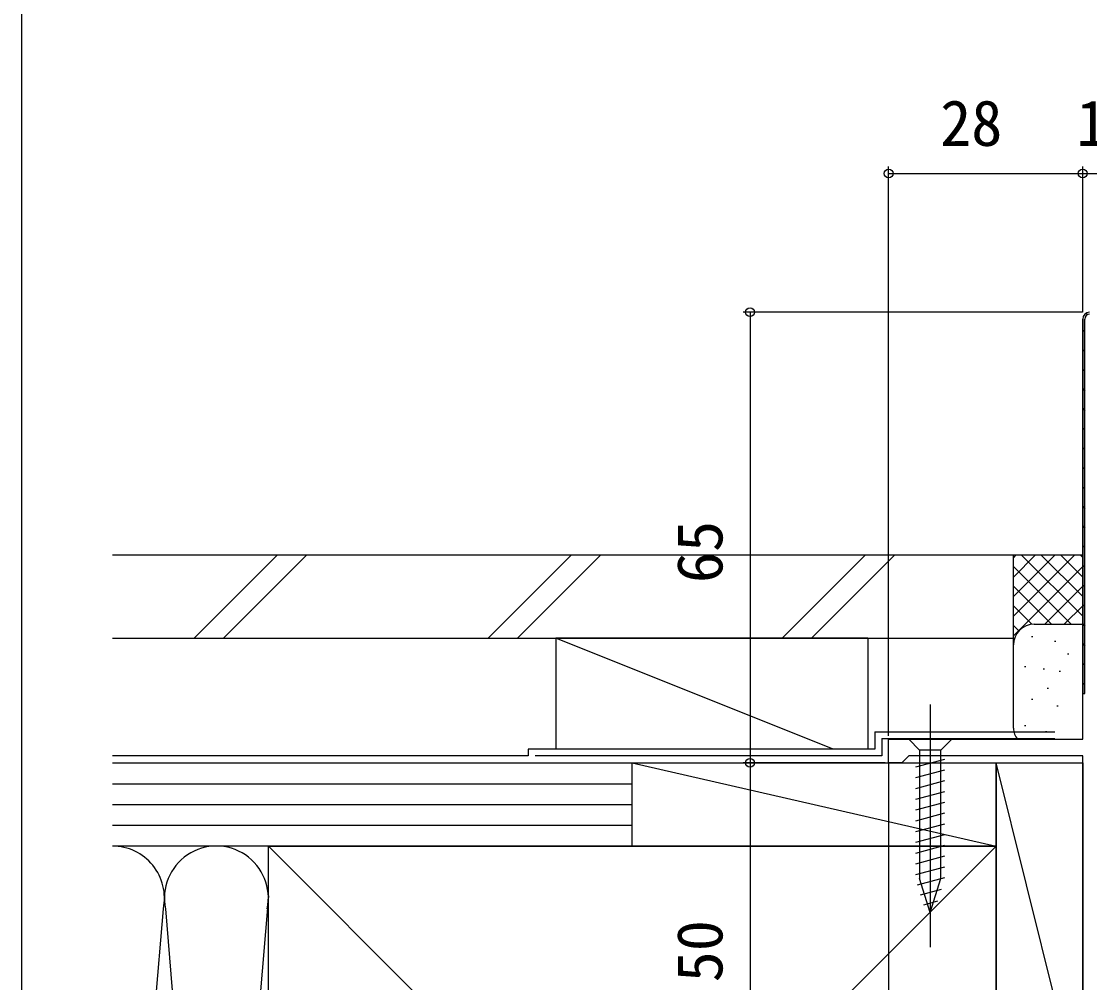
# Model space of a CAD drawing. Units: millimetres, scale not verified. Extents: x -525 to 525, y -783 to 778.
# Drawn here: x -525 to -370.9, y -323.5 to -184.9 of the extents above; entities that cross this region are included whole.
import ezdxf
from ezdxf.enums import TextEntityAlignment as Align

# ---------------------------------------------------------------- set-up
doc = ezdxf.new("R2010")
doc.units = ezdxf.units.MM
doc.header["$LTSCALE"] = 4
for name, color, linetype in [('0-2_YKK_11', 7, 'Continuous'), ('0-4_YKK_13', 4, 'Continuous'), ('0-6_YKK_D', 6, 'Continuous'), ('0-7_YKK_ZWAK', 7, 'Continuous'), ('0-8_YSS_K', 3, 'Continuous'), ('0-9_YSS_KE', 3, 'Continuous')]:
    doc.layers.add(name, color=color, linetype=linetype)
doc.styles.add('ＭＳ ゴシック', font='')
doc.styles.get('ＭＳ ゴシック').set_extended_font_data('MS Gothic')

msp = doc.modelspace()

# ---------------------------------------------------------------- linework, layer by layer
at = {"layer": '0-2_YKK_11'}
for p, q in [((-371.857, -288.396), (-371.857, -227.796)), ((-371.408, -226.961), (-371.189, -227.179)), ((-371.857, -229.34), (-371.557, -229.64)), ((-371.857, -232.168), (-371.557, -232.468)), ((-371.857, -234.997), (-371.557, -235.297)), ((-371.857, -237.825), (-371.557, -238.125)), ((-371.857, -240.654), (-371.557, -240.954)), ((-371.857, -243.482), (-371.557, -243.782)), ((-371.857, -246.31), (-371.557, -246.61)), ((-371.857, -249.139), (-371.557, -249.439)), ((-371.857, -251.967), (-371.557, -252.267)), ((-371.857, -254.796), (-371.557, -255.096)), ((-371.857, -257.624), (-371.557, -257.924)), ((-371.857, -260.453), (-371.557, -260.753)), ((-371.857, -263.281), (-371.557, -263.581)), ((-371.857, -266.109), (-371.557, -266.409)), ((-371.857, -268.938), (-371.557, -269.238)), ((-371.857, -271.766), (-371.557, -272.066)), ((-371.857, -274.595), (-371.557, -274.895)), ((-371.857, -277.423), (-371.557, -277.723)), ((-371.857, -280.251), (-371.557, -280.551))]:
    msp.add_line(p, q, dxfattribs=at)
for points in [[(-371.857, -227.796), (-371.857, -281.796), (-371.557, -281.796), (-371.557, -227.796)], [(-364.057, -341.796), (-366.699, -341.796), (-366.882, -341.676), (-367.432, -341.676), (-367.615, -341.796), (-371.857, -341.796), (-371.857, -290.796), (-396.957, -290.796), (-397.457, -291.296), (-397.957, -291.796), (-399.857, -291.796), (-399.857, -288.396), (-371.857, -288.396)]]:
    msp.add_lwpolyline(points, dxfattribs=at)
for radius in [1, 1, 0.7]:
    msp.add_arc((-370.857, -227.796), radius, 90.00001, 179.99999, dxfattribs=at)
at = {"layer": '0-4_YKK_13'}
for p, q in [((-393.857, -283.396), (-393.857, -318.396)), ((-390.757, -288.396), (-396.957, -288.396)), ((-396.957, -288.396), (-395.407, -289.946)), ((-390.757, -288.396), (-392.307, -289.946)), ((-395.957, -292.372), (-391.757, -291.247)), ((-395.407, -289.946), (-395.407, -308.48)), ((-392.307, -289.946), (-395.407, -289.946)), ((-392.307, -308.48), (-392.307, -289.946)), ((-395.957, -293.925), (-391.757, -292.8)), ((-395.957, -295.478), (-391.757, -294.352)), ((-395.957, -297.031), (-391.757, -295.905)), ((-395.957, -298.584), (-391.757, -297.458)), ((-395.957, -300.137), (-391.757, -299.011)), ((-395.957, -301.69), (-391.757, -300.564)), ((-395.957, -303.242), (-391.757, -302.117)), ((-395.957, -304.795), (-391.757, -303.67)), ((-395.957, -306.348), (-391.757, -305.223)), ((-395.957, -307.901), (-391.757, -306.776)), ((-395.698, -309.385), (-391.757, -308.329)), ((-393.857, -313.396), (-395.407, -308.48)), ((-393.857, -313.396), (-392.307, -308.48)), ((-395.247, -310.817), (-392.211, -310.003)), ((-394.795, -312.249), (-392.746, -311.699))]:
    msp.add_line(p, q, dxfattribs=at)
at = {"layer": '0-6_YKK_D'}
for p, q in [((-399.857, -287.896), (-399.857, -205.796)), ((-371.857, -226.796), (-371.857, -205.796)), ((-371.857, -226.796), (-371.857, -205.796)), ((-399.857, -206.796), (-371.857, -206.796)), ((-371.857, -206.796), (-359.857, -206.796)), ((-371.88, -226.796), (-420.858, -226.796)), ((-419.858, -226.796), (-419.858, -291.796)), ((-400.357, -291.796), (-420.858, -291.796)), ((-400.357, -291.796), (-420.858, -291.796)), ((-419.858, -291.796), (-419.858, -341.796)), ((-399.858, -291.78), (-399.858, -619.648))]:
    msp.add_line(p, q, dxfattribs=at)
for centre in [(-399.857, -206.796), (-371.857, -206.796), (-371.857, -206.796), (-419.858, -226.796), (-419.858, -291.796), (-419.858, -291.796)]:
    msp.add_circle(centre, 0.637, dxfattribs=at)
at = {"layer": '0-7_YKK_ZWAK'}
msp.add_line((-525, 747.3), (-525, -782.7), dxfattribs=at)
at = {"layer": '0-8_YSS_K'}
for p, q in [((-500.063, -273.796), (-488.063, -261.796)), ((-495.82, -273.796), (-483.82, -261.796)), ((-457.636, -273.796), (-445.636, -261.796)), ((-453.394, -273.796), (-441.394, -261.796)), ((-415.21, -273.796), (-403.21, -261.796)), ((-410.967, -273.796), (-398.967, -261.796)), ((-381.857, -261.796), (-371.857, -261.796)), ((-381.857, -274.796), (-381.857, -261.796)), ((-372.999, -261.796), (-381.857, -270.654)), ((-375.828, -261.796), (-381.857, -267.825)), ((-378.656, -261.796), (-381.857, -264.997)), ((-381.485, -261.796), (-381.857, -262.168)), ((-371.857, -270.654), (-380.715, -261.796)), ((-371.857, -267.825), (-377.887, -261.796)), ((-371.857, -264.997), (-375.058, -261.796)), ((-371.857, -262.168), (-372.23, -261.796)), ((-371.857, -263.482), (-381.857, -273.482)), ((-373.543, -271.796), (-381.857, -263.482)), ((-376.372, -271.796), (-381.857, -266.31)), ((-371.857, -266.31), (-377.342, -271.796)), ((-379.183, -271.813), (-381.857, -269.139)), ((-371.857, -269.139), (-374.532, -271.813)), ((-381.063, -272.762), (-381.857, -271.967)), ((-378.857, -271.796), (-371.857, -271.796)), ((-407.857, -289.796), (-447.857, -273.796)), ((-447.857, -273.796), (-447.857, -289.796)), ((-402.857, -273.796), (-447.857, -273.796)), ((-402.857, -273.796), (-402.857, -289.796)), ((-379.052, -273.623), (-379.252, -273.623)), ((-375.714, -274.291), (-375.914, -274.291)), ((-381.857, -286.796), (-381.857, -274.796)), ((-373.858, -276.122), (-374.058, -276.122)), ((-380.054, -277.963), (-380.254, -277.963)), ((-377.383, -278.297), (-377.583, -278.297)), ((-375.046, -278.631), (-375.246, -278.631)), ((-376.78, -281.09), (-376.98, -281.09)), ((-379.052, -282.636), (-379.252, -282.636)), ((-375.38, -283.638), (-375.58, -283.638)), ((-380.054, -286.478), (-380.254, -286.478)), ((-377.049, -287.31), (-377.249, -287.31)), ((-511.857, -291.796), (-436.857, -291.796)), ((-447.857, -291.796), (-402.857, -291.796)), ((-436.857, -303.796), (-436.857, -291.796)), ((-436.857, -303.796), (-436.857, -291.796)), ((-436.857, -291.796), (-384.357, -303.796)), ((-384.357, -291.796), (-371.857, -291.796)), ((-384.357, -341.796), (-384.357, -291.796)), ((-371.857, -341.796), (-384.357, -291.796)), ((-371.857, -291.796), (-371.857, -341.796)), ((-511.857, -294.796), (-436.857, -294.796)), ((-511.857, -297.796), (-436.857, -297.796)), ((-511.857, -300.796), (-436.857, -300.796)), ((-489.357, -303.796), (-511.857, -303.796)), ((-436.857, -303.796), (-511.857, -303.796)), ((-384.357, -408.796), (-489.357, -303.796)), ((-384.357, -303.796), (-489.357, -408.796)), ((-384.357, -303.796), (-436.857, -303.796)), ((-489.363, -310.99), (-496.699, -399.764)), ((-511.857, -401.677), (-504.515, -312.827)), ((-504.199, -312.827), (-496.857, -401.677))]:
    msp.add_line(p, q, dxfattribs=at)
msp.add_lwpolyline([(-436.857, -291.796), (-384.357, -291.796), (-384.357, -303.796)], dxfattribs=at)
for centre, radius, start, end in [((-378.857, -274.796), 3, 90, 180), ((-379.25, -286.717), 2.609, 181.73764, 220.06339), ((-511.857, -311.296), 7.5, 348.21621, 90), ((-496.857, -311.296), 7.5, 348.21621, 191.78332)]:
    msp.add_arc(centre, radius, start, end, dxfattribs=at)
at = {"layer": '0-9_YSS_KE'}
for p, q in [((-511.857, -261.796), (-381.857, -261.796)), ((-401.857, -287.296), (-375.857, -287.296)), ((-400.857, -288.296), (-375.857, -288.296)), ((-451.857, -290.796), (-511.857, -290.796)), ((-451.857, -289.796), (-451.857, -290.796)), ((-489.357, -303.796), (-384.357, -303.796)), ((-489.357, -317.76), (-489.357, -303.796)), ((-489.357, -408.796), (-489.357, -311.296))]:
    msp.add_line(p, q, dxfattribs=at)
for points in [[(-511.857, -273.796), (-381.857, -273.796), (-381.857, -261.796)], [(-401.857, -287.296), (-401.857, -289.796), (-451.857, -289.796)], [(-400.857, -288.296), (-400.857, -290.796), (-450.857, -290.796)], [(-384.357, -303.796), (-384.357, -408.796), (-489.357, -408.796)]]:
    msp.add_lwpolyline(points, dxfattribs=at)

# ---------------------------------------------------------------- texts
at = {"layer": '0-6_YKK_D', "style": 'ＭＳ ゴシック'}
for s, p in [('28', (-392.428, -204.796)), ('12', (-372.761, -204.796))]:
    msp.add_text(s, height=6.598, dxfattribs=at).set_placement(p, align=Align.BOTTOM_LEFT)
for s, p in [('65', (-421.858, -265.867)), ('50', (-421.858, -323.443))]:
    msp.add_text(s, height=6.598, rotation=90, dxfattribs=at).set_placement(p, align=Align.BOTTOM_LEFT)

doc.saveas('drawing.dxf')
